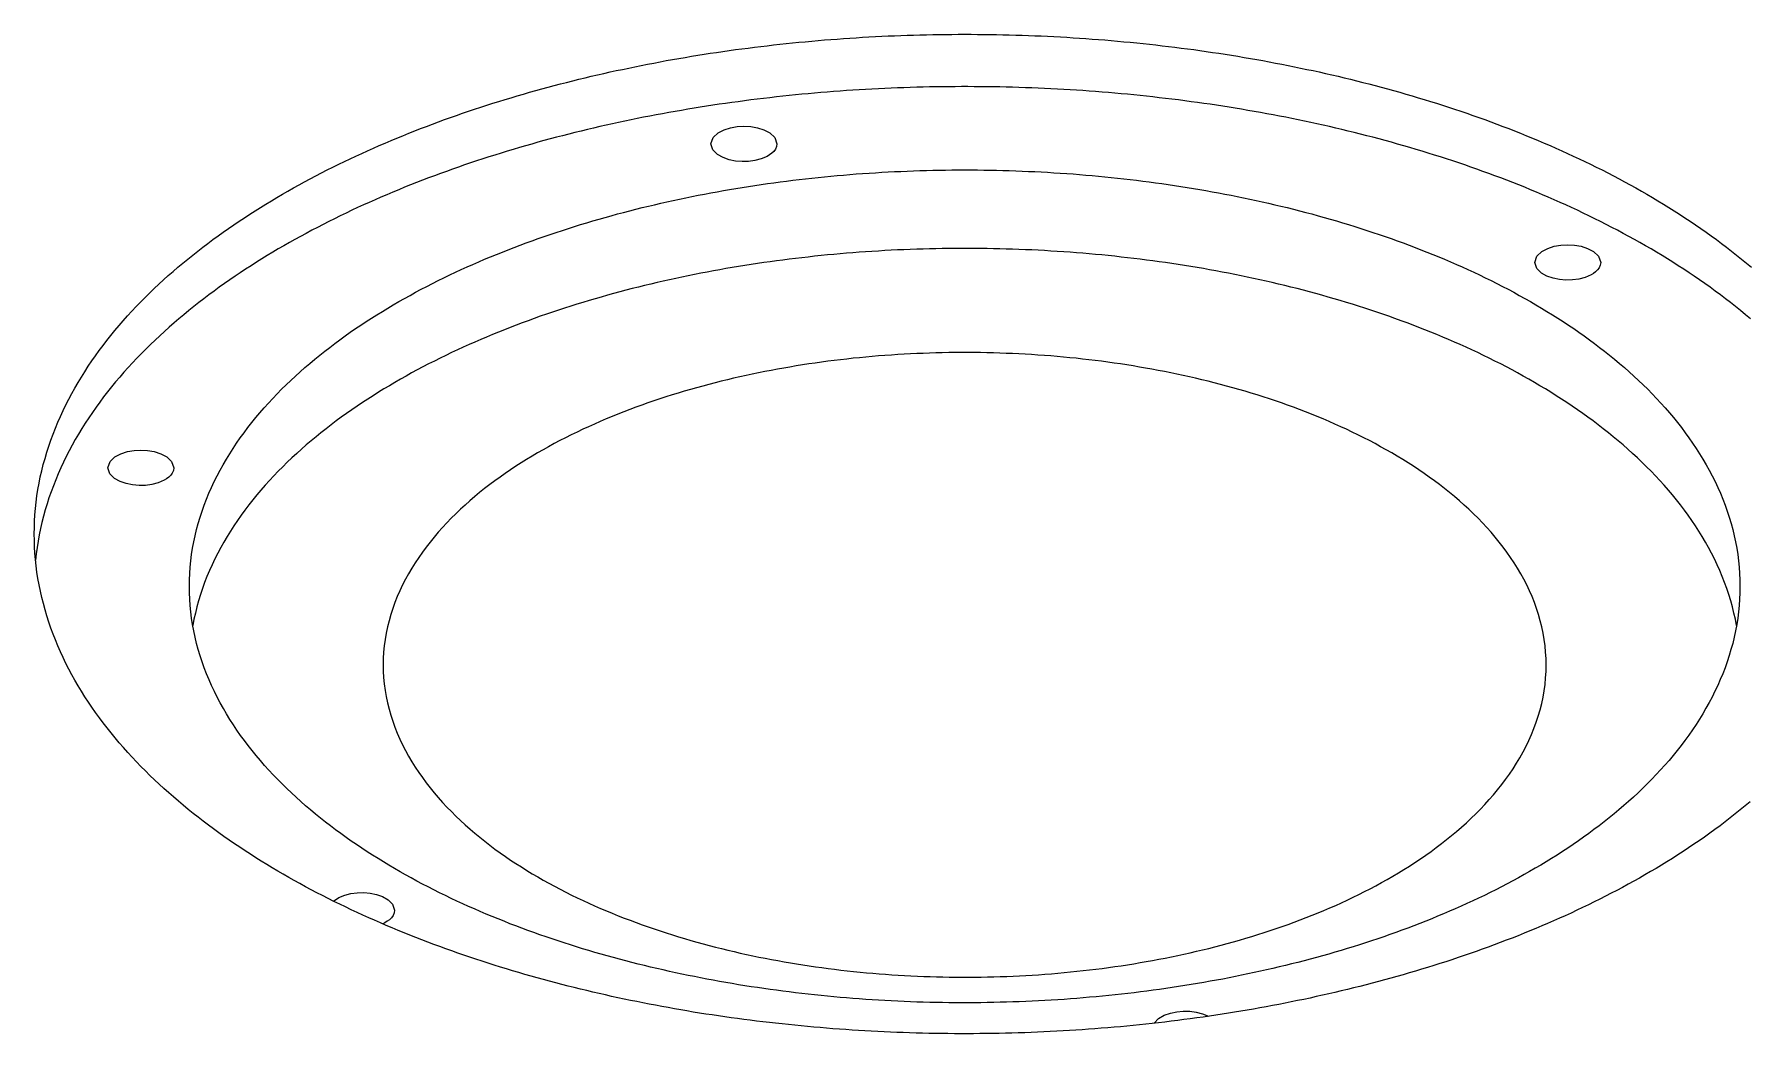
# Model space of a CAD drawing. Header units: millimetres. Extents: x 0 to 841, y 0 to 594.
# Drawn here: x 318 to 350.23, y 314.72 to 333.52 of the extents above; entities that cross this region are included whole.
import ezdxf

# ---------------------------------------------------------------- set-up
doc = ezdxf.new("R2010")
doc.units = ezdxf.units.MM
doc.layers.add('FINA', color=7, linetype='CONTINUOUS', lineweight=25)

msp = doc.modelspace()

# ---------------------------------------------------------------- linework, layer by layer
at = {"layer": 'FINA'}
for points in [[(317.999, 324.119), (318.001, 324.239), (318.005, 324.359), (318.012, 324.479), (318.022, 324.598), (318.035, 324.718), (318.05, 324.837), (318.069, 324.955), (318.09, 325.074), (318.113, 325.191), (318.14, 325.308), (318.169, 325.425), (318.201, 325.541), (318.235, 325.656), (318.271, 325.77), (318.31, 325.883), (318.352, 325.996), (318.396, 326.108), (318.442, 326.219), (318.49, 326.329), (318.54, 326.438), (318.593, 326.546), (318.647, 326.653), (318.704, 326.758), (318.762, 326.863), (318.822, 326.967), (318.885, 327.07), (318.948, 327.171), (319.014, 327.272), (319.081, 327.372), (319.15, 327.47), (319.22, 327.567), (319.292, 327.663), (319.365, 327.758), (319.44, 327.852), (319.516, 327.945), (319.593, 328.037), (319.672, 328.128), (319.752, 328.218), (319.833, 328.306), (319.915, 328.394), (319.998, 328.48), (320.083, 328.565), (320.168, 328.65), (320.255, 328.733), (320.342, 328.815), (320.43, 328.897), (320.52, 328.977), (320.61, 329.056), (320.701, 329.134), (320.793, 329.212), (320.885, 329.288), (320.979, 329.363), (321.073, 329.438), (321.168, 329.511), (321.263, 329.584), (321.36, 329.655), (321.457, 329.726), (321.554, 329.796), (321.653, 329.865), (321.752, 329.933), (321.851, 330), (321.951, 330.066), (322.052, 330.132), (322.153, 330.196), (322.255, 330.26), (322.357, 330.323), (322.459, 330.385), (322.563, 330.447), (322.666, 330.507), (322.77, 330.567), (322.875, 330.626), (322.98, 330.684), (323.085, 330.742), (323.191, 330.798), (323.297, 330.854), (323.404, 330.909), (323.511, 330.964), (323.618, 331.018), (323.726, 331.071), (323.834, 331.123), (323.942, 331.175), (324.051, 331.226), (324.16, 331.276), (324.269, 331.325), (324.379, 331.374), (324.489, 331.422), (324.599, 331.47), (324.71, 331.517), (324.821, 331.563), (324.932, 331.608), (325.043, 331.653), (325.155, 331.698), (325.266, 331.741), (325.378, 331.784), (325.491, 331.827), (325.603, 331.868), (325.716, 331.91), (325.829, 331.95), (325.942, 331.99), (326.056, 332.029), (326.169, 332.068), (326.283, 332.106), (326.397, 332.144), (326.511, 332.181), (326.626, 332.217), (326.74, 332.253), (326.855, 332.289), (326.97, 332.323), (327.085, 332.358), (327.2, 332.391), (327.316, 332.424), (327.431, 332.457), (327.547, 332.489), (327.663, 332.52), (327.779, 332.551), (327.895, 332.581), (328.011, 332.611), (328.127, 332.641), (328.244, 332.669), (328.361, 332.698), (328.477, 332.725), (328.594, 332.753), (328.711, 332.779), (328.829, 332.806), (328.946, 332.831), (329.063, 332.856), (329.181, 332.881), (329.298, 332.905), (329.416, 332.929), (329.534, 332.952), (329.652, 332.975), (329.77, 332.997), (329.888, 333.019), (330.006, 333.04), (330.124, 333.061), (330.242, 333.081), (330.361, 333.101), (330.479, 333.12), (330.598, 333.139), (330.716, 333.157), (330.835, 333.175), (330.954, 333.193), (331.073, 333.209), (331.192, 333.226), (331.311, 333.242), (331.43, 333.257), (331.549, 333.272), (331.668, 333.287), (331.787, 333.301), (331.906, 333.315), (332.026, 333.328), (332.145, 333.341), (332.264, 333.353), (332.384, 333.365), (332.503, 333.376), (332.623, 333.387), (332.742, 333.398), (332.862, 333.408), (332.982, 333.417), (333.101, 333.426), (333.221, 333.435), (333.341, 333.443), (333.461, 333.451), (333.58, 333.458), (333.7, 333.465), (333.82, 333.472), (333.94, 333.478), (334.06, 333.483), (334.18, 333.488), (334.3, 333.493), (334.42, 333.497), (334.54, 333.501), (334.66, 333.504), (334.78, 333.507), (334.9, 333.51), (335.02, 333.512), (335.14, 333.513), (335.26, 333.514), (335.38, 333.515), (335.5, 333.515), (335.62, 333.515), (335.74, 333.514), (335.86, 333.513), (335.98, 333.512), (336.1, 333.51), (336.22, 333.507), (336.34, 333.504), (336.46, 333.501), (336.58, 333.497), (336.7, 333.493), (336.82, 333.488), (336.94, 333.483), (337.06, 333.478), (337.18, 333.472), (337.3, 333.465), (337.42, 333.458), (337.539, 333.451), (337.659, 333.443), (337.779, 333.435), (337.899, 333.426), (338.018, 333.417), (338.138, 333.408), (338.258, 333.398), (338.377, 333.387), (338.497, 333.376), (338.616, 333.365), (338.736, 333.353), (338.855, 333.341), (338.974, 333.328), (339.094, 333.315), (339.213, 333.301), (339.332, 333.287), (339.451, 333.272), (339.57, 333.257), (339.689, 333.242), (339.808, 333.226), (339.927, 333.209), (340.046, 333.193), (340.165, 333.175), (340.284, 333.157), (340.402, 333.139), (340.521, 333.12), (340.639, 333.101), (340.758, 333.081), (340.876, 333.061), (340.994, 333.04), (341.112, 333.019), (341.231, 332.997), (341.348, 332.975), (341.466, 332.952), (341.584, 332.929), (341.702, 332.905), (341.819, 332.881), (341.937, 332.856), (342.054, 332.831), (342.171, 332.806), (342.289, 332.779), (342.406, 332.753), (342.523, 332.725), (342.639, 332.698), (342.756, 332.669), (342.873, 332.641), (342.989, 332.611), (343.105, 332.581), (343.221, 332.551), (343.337, 332.52), (343.453, 332.489), (343.569, 332.457), (343.684, 332.424), (343.8, 332.391), (343.915, 332.358), (344.03, 332.323), (344.145, 332.289), (344.26, 332.253), (344.374, 332.217), (344.489, 332.181), (344.603, 332.144), (344.717, 332.106), (344.831, 332.068), (344.944, 332.029), (345.058, 331.99), (345.171, 331.95), (345.284, 331.91), (345.397, 331.868), (345.509, 331.827), (345.622, 331.784), (345.734, 331.741), (345.845, 331.698), (345.957, 331.653), (346.068, 331.608), (346.179, 331.563), (346.29, 331.517), (346.401, 331.47), (346.511, 331.422), (346.621, 331.374), (346.731, 331.325), (346.84, 331.276), (346.949, 331.226), (347.058, 331.175), (347.166, 331.123), (347.274, 331.071), (347.382, 331.018), (347.489, 330.964), (347.596, 330.909), (347.703, 330.854), (347.809, 330.798), (347.915, 330.742), (348.02, 330.684), (348.125, 330.626), (348.23, 330.567), (348.334, 330.507), (348.437, 330.447), (348.541, 330.385), (348.643, 330.323), (348.745, 330.26), (348.847, 330.196), (348.948, 330.132), (349.049, 330.066), (349.149, 330), (349.248, 329.933), (349.347, 329.865), (349.446, 329.796), (349.543, 329.726), (349.64, 329.655), (349.737, 329.584), (349.832, 329.511), (349.927, 329.438), (350.021, 329.363), (350.115, 329.288), (350.207, 329.212), (350.299, 329.134)], [(350.28, 328.166), (350.188, 328.243), (350.095, 328.32), (350.001, 328.395), (349.907, 328.469), (349.811, 328.543), (349.715, 328.615), (349.619, 328.687), (349.521, 328.758), (349.423, 328.827), (349.325, 328.896), (349.225, 328.964), (349.126, 329.031), (349.025, 329.098), (348.924, 329.163), (348.823, 329.228), (348.721, 329.291), (348.618, 329.354), (348.515, 329.416), (348.411, 329.478), (348.307, 329.538), (348.203, 329.598), (348.098, 329.657), (347.993, 329.715), (347.887, 329.772), (347.781, 329.829), (347.674, 329.885), (347.567, 329.94), (347.46, 329.994), (347.352, 330.048), (347.244, 330.101), (347.136, 330.153), (347.027, 330.205), (346.918, 330.255), (346.809, 330.306), (346.699, 330.355), (346.589, 330.404), (346.479, 330.452), (346.368, 330.499), (346.258, 330.546), (346.146, 330.592), (346.035, 330.638), (345.923, 330.682), (345.811, 330.727), (345.699, 330.77), (345.587, 330.813), (345.474, 330.855), (345.361, 330.897), (345.248, 330.938), (345.135, 330.979), (345.022, 331.018), (344.908, 331.058), (344.794, 331.096), (344.68, 331.134), (344.565, 331.172), (344.451, 331.209), (344.336, 331.245), (344.221, 331.281), (344.106, 331.316), (343.991, 331.351), (343.876, 331.385), (343.76, 331.418), (343.644, 331.451), (343.529, 331.484), (343.413, 331.516), (343.296, 331.547), (343.18, 331.578), (343.064, 331.608), (342.947, 331.638), (342.83, 331.667), (342.714, 331.695), (342.597, 331.724), (342.479, 331.751), (342.362, 331.778), (342.245, 331.805), (342.127, 331.831), (342.01, 331.857), (341.892, 331.882), (341.774, 331.906), (341.657, 331.93), (341.539, 331.954), (341.421, 331.977), (341.302, 331.999), (341.184, 332.021), (341.066, 332.043), (340.947, 332.064), (340.829, 332.085), (340.71, 332.105), (340.591, 332.124), (340.473, 332.143), (340.354, 332.162), (340.235, 332.18), (340.116, 332.198), (339.997, 332.215), (339.878, 332.232), (339.758, 332.248), (339.639, 332.264), (339.52, 332.28), (339.4, 332.294), (339.281, 332.309), (339.162, 332.323), (339.042, 332.336), (338.922, 332.349), (338.803, 332.362), (338.683, 332.374), (338.563, 332.386), (338.444, 332.397), (338.324, 332.408), (338.204, 332.418), (338.084, 332.428), (337.964, 332.437), (337.844, 332.446), (337.724, 332.455), (337.604, 332.463), (337.484, 332.47), (337.364, 332.477), (337.244, 332.484), (337.123, 332.49), (337.003, 332.496), (336.883, 332.501), (336.763, 332.506), (336.643, 332.511), (336.522, 332.515), (336.402, 332.518), (336.282, 332.521), (336.162, 332.524), (336.041, 332.526), (335.921, 332.528), (335.801, 332.529), (335.68, 332.53), (335.56, 332.531), (335.44, 332.531), (335.32, 332.53), (335.199, 332.529), (335.079, 332.528), (334.959, 332.526), (334.838, 332.524), (334.718, 332.521), (334.598, 332.518), (334.478, 332.515), (334.357, 332.511), (334.237, 332.506), (334.117, 332.501), (333.997, 332.496), (333.877, 332.49), (333.756, 332.484), (333.636, 332.477), (333.516, 332.47), (333.396, 332.463), (333.276, 332.455), (333.156, 332.446), (333.036, 332.437), (332.916, 332.428), (332.796, 332.418), (332.676, 332.408), (332.556, 332.397), (332.437, 332.386), (332.317, 332.374), (332.197, 332.362), (332.078, 332.349), (331.958, 332.336), (331.838, 332.323), (331.719, 332.309), (331.6, 332.294), (331.48, 332.28), (331.361, 332.264), (331.242, 332.248), (331.122, 332.232), (331.003, 332.215), (330.884, 332.198), (330.765, 332.18), (330.646, 332.162), (330.527, 332.143), (330.409, 332.124), (330.29, 332.105), (330.171, 332.085), (330.053, 332.064), (329.934, 332.043), (329.816, 332.021), (329.698, 331.999), (329.579, 331.977), (329.461, 331.954), (329.343, 331.93), (329.226, 331.906), (329.108, 331.882), (328.99, 331.857), (328.873, 331.831), (328.755, 331.805), (328.638, 331.778), (328.521, 331.751), (328.403, 331.724), (328.286, 331.695), (328.17, 331.667), (328.053, 331.638), (327.936, 331.608), (327.82, 331.578), (327.704, 331.547), (327.587, 331.516), (327.471, 331.484), (327.356, 331.451), (327.24, 331.418), (327.124, 331.385), (327.009, 331.351), (326.894, 331.316), (326.779, 331.281), (326.664, 331.245), (326.549, 331.209), (326.435, 331.172), (326.32, 331.134), (326.206, 331.096), (326.092, 331.058), (325.978, 331.018), (325.865, 330.979), (325.752, 330.938), (325.639, 330.897), (325.526, 330.855), (325.413, 330.813), (325.301, 330.77), (325.189, 330.727), (325.077, 330.682), (324.965, 330.638), (324.854, 330.592), (324.742, 330.546), (324.632, 330.499), (324.521, 330.452), (324.411, 330.404), (324.301, 330.355), (324.191, 330.306), (324.082, 330.255), (323.973, 330.205), (323.864, 330.153), (323.756, 330.101), (323.648, 330.048), (323.54, 329.994), (323.433, 329.94), (323.326, 329.885), (323.219, 329.829), (323.113, 329.772), (323.007, 329.715), (322.902, 329.657), (322.797, 329.598), (322.693, 329.538), (322.589, 329.478), (322.485, 329.416), (322.382, 329.354), (322.279, 329.291), (322.177, 329.228), (322.076, 329.163), (321.975, 329.098), (321.874, 329.031), (321.775, 328.964), (321.675, 328.896), (321.577, 328.827), (321.479, 328.758), (321.381, 328.687), (321.285, 328.615), (321.189, 328.543), (321.093, 328.469), (320.999, 328.395), (320.905, 328.32), (320.812, 328.243), (320.72, 328.166), (320.628, 328.088), (320.538, 328.009), (320.448, 327.928), (320.359, 327.847), (320.272, 327.765), (320.185, 327.682), (320.099, 327.597), (320.014, 327.512), (319.931, 327.426), (319.848, 327.338), (319.767, 327.249), (319.686, 327.16), (319.607, 327.069), (319.53, 326.977), (319.453, 326.884), (319.378, 326.79), (319.304, 326.695), (319.232, 326.599), (319.161, 326.502), (319.092, 326.403), (319.025, 326.304), (318.959, 326.203), (318.894, 326.101), (318.832, 325.999), (318.771, 325.895), (318.712, 325.79), (318.655, 325.684), (318.601, 325.577), (318.548, 325.469), (318.497, 325.36), (318.448, 325.25), (318.402, 325.139), (318.358, 325.027), (318.316, 324.914), (318.276, 324.8), (318.239, 324.686), (318.205, 324.571), (318.173, 324.455), (318.143, 324.338), (318.116, 324.221), (318.092, 324.103), (318.071, 323.984), (318.052, 323.866), (318.036, 323.746), (318.023, 323.627)], [(330.728, 331.454), (330.769, 331.573), (330.861, 331.66), (330.974, 331.72), (331.095, 331.758), (331.221, 331.78), (331.348, 331.787), (331.475, 331.78), (331.601, 331.758), (331.722, 331.72), (331.835, 331.66), (331.927, 331.573), (331.968, 331.454)], [(331.786, 331.219), (331.674, 331.171), (331.556, 331.141), (331.436, 331.125), (331.314, 331.122), (331.192, 331.132), (331.073, 331.156), (330.958, 331.196), (330.852, 331.255), (330.766, 331.34), (330.728, 331.454)], [(331.968, 331.454), (331.96, 331.403), (331.94, 331.355), (331.909, 331.313), (331.872, 331.277), (331.831, 331.246), (331.786, 331.219)], [(320.916, 323.135), (320.918, 323.255), (320.923, 323.375), (320.931, 323.494), (320.943, 323.614), (320.959, 323.733), (320.977, 323.851), (320.999, 323.969), (321.024, 324.087), (321.052, 324.203), (321.084, 324.319), (321.118, 324.434), (321.156, 324.548), (321.196, 324.661), (321.239, 324.773), (321.285, 324.884), (321.333, 324.994), (321.384, 325.103), (321.438, 325.21), (321.494, 325.317), (321.552, 325.422), (321.612, 325.525), (321.675, 325.628), (321.74, 325.729), (321.806, 325.829), (321.875, 325.927), (321.945, 326.024), (322.018, 326.12), (322.092, 326.215), (322.167, 326.308), (322.244, 326.4), (322.323, 326.49), (322.403, 326.58), (322.485, 326.668), (322.568, 326.755), (322.652, 326.84), (322.738, 326.924), (322.824, 327.007), (322.912, 327.089), (323.001, 327.17), (323.091, 327.249), (323.183, 327.327), (323.275, 327.404), (323.368, 327.48), (323.462, 327.555), (323.557, 327.628), (323.652, 327.701), (323.749, 327.772), (323.846, 327.842), (323.944, 327.911), (324.043, 327.98), (324.143, 328.047), (324.243, 328.113), (324.344, 328.178), (324.445, 328.242), (324.547, 328.305), (324.65, 328.367), (324.753, 328.428), (324.857, 328.488), (324.962, 328.547), (325.067, 328.606), (325.172, 328.663), (325.278, 328.72), (325.384, 328.775), (325.491, 328.83), (325.599, 328.884), (325.706, 328.937), (325.814, 328.989), (325.923, 329.04), (326.032, 329.09), (326.141, 329.14), (326.251, 329.189), (326.361, 329.237), (326.471, 329.284), (326.582, 329.33), (326.693, 329.376), (326.804, 329.421), (326.916, 329.465), (327.028, 329.508), (327.14, 329.551), (327.253, 329.593), (327.366, 329.634), (327.479, 329.674), (327.592, 329.714), (327.705, 329.753), (327.819, 329.791), (327.933, 329.828), (328.048, 329.865), (328.162, 329.901), (328.277, 329.937), (328.392, 329.972), (328.507, 330.006), (328.622, 330.039), (328.737, 330.072), (328.853, 330.104), (328.969, 330.136), (329.085, 330.167), (329.201, 330.197), (329.317, 330.226), (329.434, 330.255), (329.551, 330.284), (329.667, 330.311), (329.784, 330.338), (329.901, 330.365), (330.019, 330.391), (330.136, 330.416), (330.253, 330.441), (330.371, 330.465), (330.489, 330.488), (330.607, 330.511), (330.725, 330.533), (330.843, 330.555), (330.961, 330.576), (331.079, 330.596), (331.197, 330.616), (331.316, 330.636), (331.435, 330.654), (331.553, 330.673), (331.672, 330.69), (331.791, 330.707), (331.91, 330.724), (332.029, 330.74), (332.148, 330.755), (332.267, 330.77), (332.386, 330.784), (332.505, 330.798), (332.625, 330.811), (332.744, 330.824), (332.863, 330.836), (332.983, 330.847), (333.102, 330.858), (333.222, 330.869), (333.342, 330.879), (333.461, 330.888), (333.581, 330.897), (333.701, 330.905), (333.821, 330.913), (333.94, 330.92), (334.06, 330.926), (334.18, 330.933), (334.3, 330.938), (334.42, 330.943), (334.54, 330.948), (334.66, 330.952), (334.78, 330.955), (334.9, 330.958), (335.02, 330.96), (335.14, 330.962), (335.26, 330.964), (335.38, 330.964), (335.5, 330.965), (335.62, 330.964), (335.74, 330.964), (335.86, 330.962), (335.98, 330.96), (336.1, 330.958), (336.22, 330.955), (336.34, 330.952), (336.46, 330.948), (336.58, 330.943), (336.7, 330.938), (336.82, 330.933), (336.94, 330.926), (337.06, 330.92), (337.179, 330.913), (337.299, 330.905), (337.419, 330.897), (337.539, 330.888), (337.658, 330.879), (337.778, 330.869), (337.898, 330.858), (338.017, 330.847), (338.137, 330.836), (338.256, 330.824), (338.375, 330.811), (338.495, 330.798), (338.614, 330.784), (338.733, 330.77), (338.852, 330.755), (338.971, 330.74), (339.09, 330.724), (339.209, 330.707), (339.328, 330.69), (339.447, 330.673), (339.565, 330.654), (339.684, 330.636), (339.803, 330.616), (339.921, 330.596), (340.039, 330.576), (340.157, 330.555), (340.275, 330.533), (340.393, 330.511), (340.511, 330.488), (340.629, 330.465), (340.747, 330.441), (340.864, 330.416), (340.981, 330.391), (341.099, 330.365), (341.216, 330.338), (341.333, 330.311), (341.449, 330.284), (341.566, 330.255), (341.683, 330.226), (341.799, 330.197), (341.915, 330.167), (342.031, 330.136), (342.147, 330.104), (342.263, 330.072), (342.378, 330.039), (342.493, 330.006), (342.608, 329.972), (342.723, 329.937), (342.838, 329.901), (342.952, 329.865), (343.067, 329.828), (343.181, 329.791), (343.295, 329.753), (343.408, 329.714), (343.521, 329.674), (343.634, 329.634), (343.747, 329.593), (343.86, 329.551), (343.972, 329.508), (344.084, 329.465), (344.196, 329.421), (344.307, 329.376), (344.418, 329.33), (344.529, 329.284), (344.639, 329.237), (344.749, 329.189), (344.859, 329.14), (344.968, 329.09), (345.077, 329.04), (345.186, 328.989), (345.294, 328.937), (345.401, 328.884), (345.509, 328.83), (345.616, 328.775), (345.722, 328.72), (345.828, 328.663), (345.933, 328.606), (346.038, 328.547), (346.143, 328.488), (346.247, 328.428), (346.35, 328.367), (346.453, 328.305), (346.555, 328.242), (346.656, 328.178), (346.757, 328.113), (346.857, 328.047), (346.957, 327.98), (347.056, 327.911), (347.154, 327.842), (347.251, 327.772), (347.348, 327.701), (347.443, 327.628), (347.538, 327.555), (347.632, 327.48), (347.725, 327.404), (347.817, 327.327), (347.909, 327.249), (347.999, 327.17), (348.088, 327.089), (348.176, 327.007), (348.262, 326.924), (348.348, 326.84), (348.432, 326.755), (348.515, 326.668), (348.597, 326.58), (348.677, 326.49), (348.756, 326.4), (348.833, 326.308), (348.908, 326.215), (348.982, 326.12), (349.055, 326.024), (349.125, 325.927), (349.194, 325.829), (349.26, 325.729), (349.325, 325.628), (349.388, 325.525), (349.448, 325.422), (349.506, 325.317), (349.562, 325.21), (349.616, 325.103), (349.667, 324.994), (349.715, 324.884), (349.761, 324.773), (349.804, 324.661), (349.844, 324.548), (349.882, 324.434), (349.916, 324.319), (349.948, 324.203), (349.976, 324.087), (350.001, 323.969), (350.023, 323.851), (350.041, 323.733), (350.057, 323.614), (350.069, 323.494), (350.077, 323.375), (350.082, 323.255), (350.084, 323.135)], [(350.019, 322.396), (349.997, 322.515), (349.971, 322.632), (349.942, 322.749), (349.91, 322.865), (349.875, 322.98), (349.837, 323.094), (349.796, 323.207), (349.752, 323.319), (349.706, 323.43), (349.657, 323.54), (349.605, 323.649), (349.551, 323.756), (349.494, 323.862), (349.435, 323.967), (349.374, 324.071), (349.311, 324.173), (349.246, 324.274), (349.179, 324.374), (349.109, 324.473), (349.038, 324.57), (348.966, 324.665), (348.891, 324.76), (348.815, 324.853), (348.737, 324.945), (348.658, 325.035), (348.577, 325.124), (348.495, 325.212), (348.412, 325.299), (348.327, 325.384), (348.241, 325.468), (348.154, 325.551), (348.065, 325.633), (347.976, 325.713), (347.885, 325.793), (347.794, 325.871), (347.701, 325.948), (347.608, 326.023), (347.513, 326.098), (347.418, 326.171), (347.322, 326.244), (347.225, 326.315), (347.127, 326.385), (347.029, 326.454), (346.929, 326.522), (346.829, 326.589), (346.729, 326.655), (346.627, 326.72), (346.525, 326.784), (346.423, 326.847), (346.32, 326.908), (346.216, 326.969), (346.112, 327.029), (346.007, 327.088), (345.902, 327.147), (345.796, 327.204), (345.69, 327.26), (345.583, 327.316), (345.475, 327.37), (345.368, 327.424), (345.26, 327.477), (345.151, 327.529), (345.042, 327.58), (344.933, 327.63), (344.823, 327.679), (344.713, 327.728), (344.603, 327.776), (344.492, 327.823), (344.381, 327.869), (344.27, 327.914), (344.158, 327.959), (344.046, 328.003), (343.934, 328.046), (343.821, 328.089), (343.708, 328.13), (343.595, 328.171), (343.482, 328.212), (343.368, 328.251), (343.254, 328.29), (343.14, 328.328), (343.026, 328.365), (342.911, 328.402), (342.796, 328.438), (342.681, 328.473), (342.566, 328.508), (342.451, 328.542), (342.335, 328.575), (342.219, 328.608), (342.103, 328.64), (341.987, 328.671), (341.871, 328.702), (341.754, 328.732), (341.638, 328.761), (341.521, 328.79), (341.404, 328.818), (341.287, 328.846), (341.17, 328.872), (341.052, 328.899), (340.935, 328.924), (340.817, 328.949), (340.699, 328.974), (340.581, 328.998), (340.463, 329.021), (340.345, 329.044), (340.227, 329.066), (340.108, 329.087), (339.99, 329.108), (339.871, 329.128), (339.753, 329.148), (339.634, 329.167), (339.515, 329.186), (339.396, 329.204), (339.277, 329.221), (339.158, 329.238), (339.039, 329.254), (338.919, 329.27), (338.8, 329.285), (338.681, 329.3), (338.561, 329.314), (338.442, 329.327), (338.322, 329.34), (338.202, 329.353), (338.083, 329.365), (337.963, 329.376), (337.843, 329.387), (337.723, 329.397), (337.603, 329.406), (337.483, 329.416), (337.363, 329.424), (337.243, 329.432), (337.123, 329.44), (337.003, 329.447), (336.883, 329.453), (336.763, 329.459), (336.643, 329.464), (336.522, 329.469), (336.402, 329.473), (336.282, 329.477), (336.162, 329.48), (336.041, 329.483), (335.921, 329.485), (335.801, 329.487), (335.68, 329.488), (335.56, 329.488), (335.44, 329.488), (335.32, 329.488), (335.199, 329.487), (335.079, 329.485), (334.959, 329.483), (334.838, 329.48), (334.718, 329.477), (334.598, 329.473), (334.478, 329.469), (334.357, 329.464), (334.237, 329.459), (334.117, 329.453), (333.997, 329.447), (333.877, 329.44), (333.757, 329.432), (333.637, 329.424), (333.517, 329.416), (333.397, 329.406), (333.277, 329.397), (333.157, 329.387), (333.037, 329.376), (332.917, 329.365), (332.798, 329.353), (332.678, 329.34), (332.558, 329.327), (332.439, 329.314), (332.319, 329.3), (332.2, 329.285), (332.081, 329.27), (331.961, 329.254), (331.842, 329.238), (331.723, 329.221), (331.604, 329.204), (331.485, 329.186), (331.366, 329.167), (331.247, 329.148), (331.129, 329.128), (331.01, 329.108), (330.892, 329.087), (330.773, 329.066), (330.655, 329.044), (330.537, 329.021), (330.419, 328.998), (330.301, 328.974), (330.183, 328.949), (330.065, 328.924), (329.948, 328.899), (329.83, 328.872), (329.713, 328.846), (329.596, 328.818), (329.479, 328.79), (329.362, 328.761), (329.246, 328.732), (329.129, 328.702), (329.013, 328.671), (328.897, 328.64), (328.781, 328.608), (328.665, 328.575), (328.549, 328.542), (328.434, 328.508), (328.319, 328.473), (328.204, 328.438), (328.089, 328.402), (327.974, 328.365), (327.86, 328.328), (327.746, 328.29), (327.632, 328.251), (327.518, 328.212), (327.405, 328.171), (327.292, 328.13), (327.179, 328.089), (327.066, 328.046), (326.954, 328.003), (326.842, 327.959), (326.73, 327.914), (326.619, 327.869), (326.508, 327.823), (326.397, 327.776), (326.287, 327.728), (326.177, 327.679), (326.067, 327.63), (325.958, 327.58), (325.849, 327.529), (325.74, 327.477), (325.632, 327.424), (325.525, 327.37), (325.417, 327.316), (325.31, 327.26), (325.204, 327.204), (325.098, 327.147), (324.993, 327.088), (324.888, 327.029), (324.784, 326.969), (324.68, 326.908), (324.577, 326.847), (324.475, 326.784), (324.373, 326.72), (324.271, 326.655), (324.171, 326.589), (324.071, 326.522), (323.971, 326.454), (323.873, 326.385), (323.775, 326.315), (323.678, 326.244), (323.582, 326.171), (323.487, 326.098), (323.392, 326.023), (323.299, 325.948), (323.206, 325.871), (323.115, 325.793), (323.024, 325.713), (322.935, 325.633), (322.846, 325.551), (322.759, 325.468), (322.673, 325.384), (322.588, 325.299), (322.505, 325.212), (322.423, 325.124), (322.342, 325.035), (322.263, 324.945), (322.185, 324.853), (322.109, 324.76), (322.034, 324.665), (321.962, 324.57), (321.891, 324.473), (321.821, 324.374), (321.754, 324.274), (321.689, 324.173), (321.626, 324.071), (321.565, 323.967), (321.506, 323.862), (321.449, 323.756), (321.395, 323.649), (321.343, 323.54), (321.294, 323.43), (321.248, 323.319), (321.204, 323.207), (321.163, 323.094), (321.125, 322.98), (321.09, 322.865), (321.058, 322.749), (321.029, 322.632), (321.003, 322.515), (320.981, 322.396)], [(346.224, 329.225), (346.265, 329.344), (346.357, 329.431), (346.469, 329.49), (346.591, 329.529), (346.716, 329.551), (346.844, 329.558), (346.971, 329.551), (347.097, 329.529), (347.218, 329.49), (347.331, 329.431), (347.423, 329.344), (347.464, 329.225)], [(347.282, 328.99), (347.17, 328.942), (347.052, 328.912), (346.931, 328.896), (346.81, 328.893), (346.688, 328.903), (346.569, 328.927), (346.454, 328.966), (346.348, 329.026), (346.261, 329.111), (346.224, 329.225)], [(347.464, 329.225), (347.456, 329.174), (347.436, 329.126), (347.405, 329.084), (347.368, 329.048), (347.327, 329.016), (347.282, 328.99)], [(346.438, 321.658), (346.436, 321.778), (346.429, 321.898), (346.418, 322.018), (346.402, 322.136), (346.381, 322.255), (346.357, 322.372), (346.328, 322.489), (346.295, 322.604), (346.258, 322.718), (346.218, 322.831), (346.173, 322.943), (346.125, 323.053), (346.074, 323.161), (346.019, 323.268), (345.961, 323.373), (345.9, 323.477), (345.837, 323.579), (345.77, 323.679), (345.701, 323.777), (345.63, 323.873), (345.556, 323.968), (345.48, 324.061), (345.402, 324.152), (345.322, 324.242), (345.241, 324.33), (345.157, 324.416), (345.072, 324.5), (344.985, 324.583), (344.896, 324.664), (344.806, 324.744), (344.715, 324.822), (344.623, 324.898), (344.529, 324.973), (344.434, 325.047), (344.338, 325.118), (344.24, 325.189), (344.142, 325.258), (344.043, 325.325), (343.943, 325.392), (343.842, 325.457), (343.74, 325.52), (343.637, 325.582), (343.534, 325.643), (343.43, 325.703), (343.325, 325.761), (343.22, 325.819), (343.113, 325.875), (343.007, 325.93), (342.899, 325.983), (342.791, 326.036), (342.683, 326.087), (342.574, 326.137), (342.464, 326.187), (342.354, 326.235), (342.244, 326.282), (342.133, 326.328), (342.022, 326.373), (341.91, 326.417), (341.798, 326.46), (341.685, 326.502), (341.573, 326.543), (341.459, 326.583), (341.346, 326.622), (341.232, 326.66), (341.118, 326.697), (341.004, 326.733), (340.889, 326.769), (340.774, 326.803), (340.659, 326.837), (340.543, 326.869), (340.427, 326.901), (340.311, 326.932), (340.195, 326.962), (340.079, 326.991), (339.962, 327.02), (339.845, 327.047), (339.728, 327.074), (339.611, 327.1), (339.494, 327.125), (339.376, 327.15), (339.258, 327.173), (339.141, 327.196), (339.023, 327.218), (338.904, 327.239), (338.786, 327.259), (338.668, 327.279), (338.549, 327.298), (338.43, 327.316), (338.312, 327.333), (338.193, 327.35), (338.074, 327.366), (337.955, 327.381), (337.836, 327.395), (337.716, 327.409), (337.597, 327.422), (337.477, 327.434), (337.358, 327.445), (337.238, 327.456), (337.119, 327.466), (336.999, 327.475), (336.879, 327.484), (336.76, 327.492), (336.64, 327.499), (336.52, 327.505), (336.4, 327.511), (336.28, 327.516), (336.16, 327.52), (336.04, 327.524), (335.92, 327.526), (335.8, 327.529), (335.68, 327.53), (335.56, 327.531), (335.44, 327.531), (335.32, 327.53), (335.2, 327.529), (335.08, 327.526), (334.96, 327.524), (334.84, 327.52), (334.72, 327.516), (334.6, 327.511), (334.48, 327.505), (334.36, 327.499), (334.24, 327.492), (334.121, 327.484), (334.001, 327.475), (333.881, 327.466), (333.762, 327.456), (333.642, 327.445), (333.523, 327.434), (333.403, 327.422), (333.284, 327.409), (333.164, 327.395), (333.045, 327.381), (332.926, 327.366), (332.807, 327.35), (332.688, 327.333), (332.57, 327.316), (332.451, 327.298), (332.332, 327.279), (332.214, 327.259), (332.096, 327.239), (331.977, 327.218), (331.859, 327.196), (331.742, 327.173), (331.624, 327.15), (331.506, 327.125), (331.389, 327.1), (331.272, 327.074), (331.155, 327.047), (331.038, 327.02), (330.921, 326.991), (330.805, 326.962), (330.689, 326.932), (330.573, 326.901), (330.457, 326.869), (330.341, 326.837), (330.226, 326.803), (330.111, 326.769), (329.996, 326.733), (329.882, 326.697), (329.768, 326.66), (329.654, 326.622), (329.541, 326.583), (329.427, 326.543), (329.315, 326.502), (329.202, 326.46), (329.09, 326.417), (328.978, 326.373), (328.867, 326.328), (328.756, 326.282), (328.646, 326.235), (328.536, 326.187), (328.426, 326.137), (328.317, 326.087), (328.209, 326.036), (328.101, 325.983), (327.993, 325.93), (327.887, 325.875), (327.78, 325.819), (327.675, 325.761), (327.57, 325.703), (327.466, 325.643), (327.363, 325.582), (327.26, 325.52), (327.158, 325.457), (327.057, 325.392), (326.957, 325.325), (326.858, 325.258), (326.76, 325.189), (326.662, 325.118), (326.566, 325.047), (326.471, 324.973), (326.377, 324.898), (326.285, 324.822), (326.194, 324.744), (326.104, 324.664), (326.015, 324.583), (325.928, 324.5), (325.843, 324.416), (325.759, 324.33), (325.678, 324.242), (325.598, 324.152), (325.52, 324.061), (325.444, 323.968), (325.37, 323.873), (325.299, 323.777), (325.23, 323.679), (325.163, 323.579), (325.1, 323.477), (325.039, 323.373), (324.981, 323.268), (324.926, 323.161), (324.875, 323.053), (324.827, 322.943), (324.782, 322.831), (324.742, 322.718), (324.705, 322.604), (324.672, 322.489), (324.643, 322.372), (324.619, 322.255), (324.598, 322.136), (324.582, 322.018), (324.571, 321.898), (324.564, 321.778), (324.562, 321.658)], [(319.384, 325.364), (319.425, 325.483), (319.517, 325.57), (319.63, 325.629), (319.751, 325.668), (319.877, 325.69), (320.004, 325.697), (320.131, 325.69), (320.257, 325.668), (320.378, 325.629), (320.491, 325.57), (320.583, 325.483), (320.624, 325.364)], [(320.442, 325.129), (320.33, 325.081), (320.213, 325.05), (320.092, 325.034), (319.97, 325.032), (319.849, 325.042), (319.729, 325.066), (319.614, 325.105), (319.508, 325.164), (319.422, 325.25), (319.384, 325.364)], [(320.624, 325.364), (320.617, 325.313), (320.596, 325.265), (320.566, 325.223), (320.529, 325.186), (320.487, 325.155), (320.442, 325.129)], [(347.875, 317.475), (347.769, 317.418), (347.662, 317.363), (347.555, 317.308), (347.448, 317.253), (347.34, 317.2), (347.232, 317.147), (347.124, 317.095), (347.015, 317.043), (346.906, 316.992), (346.796, 316.942), (346.687, 316.893), (346.577, 316.844), (346.466, 316.796), (346.356, 316.749), (346.245, 316.702), (346.134, 316.656), (346.022, 316.611), (345.911, 316.566), (345.799, 316.522), (345.687, 316.479), (345.574, 316.436), (345.462, 316.393), (345.349, 316.352), (345.236, 316.311), (345.122, 316.27), (345.009, 316.231), (344.895, 316.192), (344.781, 316.153), (344.667, 316.115), (344.553, 316.077), (344.438, 316.041), (344.323, 316.004), (344.209, 315.969), (344.093, 315.934), (343.978, 315.899), (343.863, 315.865), (343.747, 315.832), (343.632, 315.799), (343.516, 315.766), (343.4, 315.734), (343.283, 315.703), (343.167, 315.672), (343.051, 315.642), (342.934, 315.613), (342.817, 315.584), (342.701, 315.555), (342.584, 315.527), (342.466, 315.499), (342.349, 315.472), (342.232, 315.446), (342.114, 315.42), (341.997, 315.394), (341.879, 315.369), (341.761, 315.345), (341.644, 315.321), (341.526, 315.297), (341.407, 315.274), (341.289, 315.252), (341.171, 315.23), (341.053, 315.208), (340.934, 315.187), (340.816, 315.167), (340.697, 315.147), (340.578, 315.127), (340.46, 315.108), (340.341, 315.089), (340.222, 315.071), (340.103, 315.054), (339.984, 315.036), (339.865, 315.02), (339.745, 315.003), (339.626, 314.988), (339.507, 314.972), (339.387, 314.958), (339.268, 314.943), (339.148, 314.929), (339.029, 314.916), (338.909, 314.903), (338.79, 314.89), (338.67, 314.878), (338.55, 314.867), (338.43, 314.855), (338.311, 314.845), (338.191, 314.835), (338.071, 314.825), (337.951, 314.815), (337.831, 314.807), (337.711, 314.798), (337.591, 314.79), (337.471, 314.783), (337.351, 314.775), (337.231, 314.769), (337.11, 314.763), (336.99, 314.757), (336.87, 314.752), (336.75, 314.747), (336.63, 314.742), (336.509, 314.738), (336.389, 314.735), (336.269, 314.732), (336.149, 314.729), (336.028, 314.727), (335.908, 314.725), (335.788, 314.724), (335.668, 314.723), (335.547, 314.723), (335.427, 314.723), (335.307, 314.723), (335.186, 314.724), (335.066, 314.726), (334.946, 314.728), (334.825, 314.73), (334.705, 314.732), (334.585, 314.736), (334.465, 314.739), (334.344, 314.743), (334.224, 314.748), (334.104, 314.753), (333.984, 314.758), (333.864, 314.764), (333.744, 314.77), (333.623, 314.777), (333.503, 314.784), (333.383, 314.792), (333.263, 314.8), (333.143, 314.808), (333.023, 314.817), (332.903, 314.827), (332.783, 314.837), (332.664, 314.847), (332.544, 314.858), (332.424, 314.869), (332.304, 314.881), (332.185, 314.893), (332.065, 314.906), (331.945, 314.919), (331.826, 314.932), (331.706, 314.946), (331.587, 314.961), (331.468, 314.976), (331.348, 314.991), (331.229, 315.007), (331.11, 315.023), (330.991, 315.04), (330.872, 315.057), (330.753, 315.075), (330.634, 315.093), (330.515, 315.112), (330.396, 315.131), (330.277, 315.151), (330.159, 315.171), (330.04, 315.192), (329.922, 315.213), (329.804, 315.234), (329.685, 315.257), (329.567, 315.279), (329.449, 315.302), (329.331, 315.326), (329.213, 315.35), (329.095, 315.375), (328.978, 315.4), (328.86, 315.425), (328.743, 315.451), (328.626, 315.478), (328.508, 315.505), (328.391, 315.533), (328.274, 315.561), (328.157, 315.59), (328.041, 315.619), (327.924, 315.649), (327.808, 315.679), (327.692, 315.71), (327.575, 315.741), (327.459, 315.773), (327.344, 315.806), (327.228, 315.839), (327.112, 315.872), (326.997, 315.906), (326.882, 315.941), (326.767, 315.976), (326.652, 316.012), (326.537, 316.049), (326.423, 316.085), (326.308, 316.123), (326.194, 316.161), (326.08, 316.2), (325.967, 316.239), (325.853, 316.279), (325.74, 316.32), (325.627, 316.361), (325.514, 316.402), (325.402, 316.445), (325.289, 316.488), (325.177, 316.531), (325.065, 316.576), (324.954, 316.621), (324.842, 316.666), (324.731, 316.712), (324.62, 316.759), (324.51, 316.807), (324.4, 316.855), (324.29, 316.904), (324.18, 316.953), (324.071, 317.003), (323.962, 317.054), (323.853, 317.106), (323.745, 317.158), (323.637, 317.211), (323.529, 317.265), (323.422, 317.319), (323.315, 317.374), (323.208, 317.43), (323.102, 317.487), (322.997, 317.545), (322.891, 317.603), (322.786, 317.662), (322.682, 317.722), (322.578, 317.782), (322.475, 317.843), (322.372, 317.906), (322.269, 317.969), (322.167, 318.032), (322.066, 318.097), (321.965, 318.163), (321.864, 318.229), (321.765, 318.296), (321.665, 318.364), (321.567, 318.433), (321.469, 318.503), (321.372, 318.574), (321.275, 318.645), (321.179, 318.718), (321.084, 318.792), (320.989, 318.866), (320.896, 318.941), (320.803, 319.018), (320.711, 319.095), (320.619, 319.174), (320.529, 319.253), (320.439, 319.333), (320.351, 319.415), (320.263, 319.497), (320.176, 319.58), (320.09, 319.665), (320.006, 319.75), (319.922, 319.837), (319.84, 319.924), (319.758, 320.013), (319.678, 320.103), (319.599, 320.194), (319.522, 320.285), (319.446, 320.378), (319.371, 320.473), (319.297, 320.568), (319.225, 320.664), (319.154, 320.762), (319.085, 320.86), (319.018, 320.96), (318.952, 321.06), (318.888, 321.162), (318.826, 321.265), (318.765, 321.369), (318.707, 321.474), (318.65, 321.58), (318.595, 321.687), (318.543, 321.796), (318.492, 321.905), (318.444, 322.015), (318.397, 322.126), (318.353, 322.238), (318.312, 322.351), (318.273, 322.464), (318.236, 322.579), (318.201, 322.694), (318.17, 322.81), (318.14, 322.927), (318.114, 323.044), (318.09, 323.162), (318.069, 323.281), (318.05, 323.4), (318.035, 323.519), (318.022, 323.638), (318.012, 323.758), (318.005, 323.878), (318.001, 323.999), (317.999, 324.119)], [(345.812, 317.598), (345.706, 317.541), (345.599, 317.486), (345.492, 317.431), (345.384, 317.377), (345.276, 317.324), (345.167, 317.272), (345.058, 317.221), (344.949, 317.17), (344.839, 317.121), (344.729, 317.072), (344.619, 317.024), (344.508, 316.977), (344.397, 316.93), (344.285, 316.885), (344.173, 316.84), (344.061, 316.796), (343.949, 316.752), (343.836, 316.71), (343.723, 316.668), (343.61, 316.627), (343.496, 316.586), (343.383, 316.547), (343.269, 316.508), (343.154, 316.47), (343.04, 316.432), (342.925, 316.395), (342.81, 316.359), (342.695, 316.324), (342.58, 316.289), (342.464, 316.255), (342.348, 316.221), (342.232, 316.189), (342.116, 316.157), (342, 316.125), (341.884, 316.094), (341.767, 316.064), (341.65, 316.035), (341.533, 316.006), (341.416, 315.978), (341.299, 315.95), (341.181, 315.923), (341.064, 315.897), (340.946, 315.871), (340.828, 315.846), (340.71, 315.821), (340.592, 315.797), (340.474, 315.774), (340.356, 315.751), (340.237, 315.729), (340.119, 315.708), (340, 315.687), (339.882, 315.666), (339.763, 315.646), (339.644, 315.627), (339.525, 315.609), (339.406, 315.591), (339.286, 315.573), (339.167, 315.556), (339.048, 315.54), (338.928, 315.524), (338.809, 315.509), (338.689, 315.494), (338.57, 315.48), (338.45, 315.466), (338.33, 315.453), (338.21, 315.441), (338.091, 315.429), (337.971, 315.418), (337.851, 315.407), (337.731, 315.397), (337.61, 315.387), (337.49, 315.378), (337.37, 315.369), (337.25, 315.361), (337.13, 315.354), (337.009, 315.347), (336.889, 315.34), (336.769, 315.334), (336.649, 315.329), (336.528, 315.324), (336.408, 315.32), (336.287, 315.316), (336.167, 315.313), (336.046, 315.31), (335.926, 315.308), (335.806, 315.306), (335.685, 315.305), (335.565, 315.305), (335.444, 315.305), (335.324, 315.305), (335.203, 315.306), (335.083, 315.308), (334.962, 315.31), (334.842, 315.312), (334.721, 315.316), (334.601, 315.319), (334.481, 315.324), (334.36, 315.328), (334.24, 315.334), (334.12, 315.34), (333.999, 315.346), (333.879, 315.353), (333.759, 315.361), (333.639, 315.369), (333.518, 315.377), (333.398, 315.386), (333.278, 315.396), (333.158, 315.406), (333.038, 315.417), (332.918, 315.428), (332.798, 315.44), (332.678, 315.452), (332.559, 315.465), (332.439, 315.479), (332.319, 315.493), (332.2, 315.508), (332.08, 315.523), (331.961, 315.539), (331.841, 315.555), (331.722, 315.572), (331.603, 315.589), (331.484, 315.607), (331.365, 315.626), (331.246, 315.645), (331.127, 315.665), (331.008, 315.685), (330.89, 315.706), (330.771, 315.728), (330.653, 315.75), (330.534, 315.772), (330.416, 315.796), (330.298, 315.82), (330.18, 315.844), (330.062, 315.869), (329.945, 315.895), (329.827, 315.921), (329.71, 315.948), (329.592, 315.976), (329.475, 316.004), (329.358, 316.033), (329.242, 316.062), (329.125, 316.092), (329.008, 316.123), (328.892, 316.154), (328.776, 316.186), (328.66, 316.219), (328.544, 316.252), (328.429, 316.286), (328.313, 316.321), (328.198, 316.357), (328.083, 316.393), (327.968, 316.429), (327.854, 316.467), (327.74, 316.505), (327.626, 316.544), (327.512, 316.583), (327.398, 316.624), (327.285, 316.665), (327.172, 316.707), (327.059, 316.749), (326.947, 316.792), (326.835, 316.836), (326.723, 316.881), (326.611, 316.927), (326.5, 316.973), (326.389, 317.02), (326.279, 317.068), (326.169, 317.117), (326.059, 317.167), (325.95, 317.217), (325.841, 317.268), (325.732, 317.32), (325.624, 317.373), (325.516, 317.427), (325.409, 317.482), (325.302, 317.537), (325.195, 317.594), (325.089, 317.651), (324.984, 317.709), (324.879, 317.769), (324.775, 317.829), (324.671, 317.89), (324.568, 317.952), (324.465, 318.015), (324.363, 318.079), (324.262, 318.144), (324.161, 318.21), (324.061, 318.278), (323.961, 318.346), (323.863, 318.415), (323.765, 318.485), (323.668, 318.557), (323.572, 318.629), (323.477, 318.703), (323.382, 318.778), (323.289, 318.854), (323.196, 318.931), (323.104, 319.009), (323.014, 319.089), (322.924, 319.169), (322.836, 319.251), (322.749, 319.334), (322.663, 319.419), (322.578, 319.504), (322.495, 319.591), (322.413, 319.679), (322.332, 319.769), (322.253, 319.86), (322.175, 319.952), (322.099, 320.045), (322.025, 320.14), (321.952, 320.236), (321.881, 320.333), (321.812, 320.432), (321.745, 320.532), (321.68, 320.634), (321.617, 320.736), (321.556, 320.84), (321.498, 320.945), (321.441, 321.052), (321.387, 321.16), (321.336, 321.269), (321.287, 321.379), (321.241, 321.49), (321.198, 321.603), (321.157, 321.716), (321.12, 321.83), (321.085, 321.946), (321.053, 322.062), (321.025, 322.179), (321, 322.297), (320.978, 322.415), (320.959, 322.534), (320.943, 322.654), (320.931, 322.774), (320.923, 322.894), (320.918, 323.014), (320.916, 323.135)], [(350.084, 323.135), (350.082, 323.014), (350.077, 322.894), (350.069, 322.774), (350.057, 322.654), (350.041, 322.535), (350.023, 322.416), (350.001, 322.298), (349.975, 322.18), (349.947, 322.063), (349.915, 321.947), (349.881, 321.832), (349.843, 321.718), (349.803, 321.604), (349.76, 321.492), (349.714, 321.381), (349.665, 321.271), (349.614, 321.162), (349.56, 321.054), (349.504, 320.948), (349.445, 320.843), (349.385, 320.739), (349.322, 320.636), (349.257, 320.535), (349.19, 320.435), (349.121, 320.336), (349.05, 320.239), (348.978, 320.143), (348.903, 320.048), (348.827, 319.955), (348.75, 319.863), (348.671, 319.772), (348.59, 319.683), (348.508, 319.595), (348.425, 319.508), (348.341, 319.422), (348.255, 319.338), (348.168, 319.255), (348.08, 319.173), (347.99, 319.092), (347.9, 319.013), (347.808, 318.935), (347.716, 318.858), (347.623, 318.782), (347.528, 318.707), (347.433, 318.633), (347.337, 318.561), (347.24, 318.489), (347.143, 318.419), (347.044, 318.35), (346.945, 318.282), (346.845, 318.214), (346.745, 318.148), (346.644, 318.083), (346.542, 318.019), (346.439, 317.956), (346.336, 317.894), (346.232, 317.833), (346.128, 317.773), (346.024, 317.714), (345.918, 317.655), (345.812, 317.598)], [(324.562, 321.658), (324.564, 321.538), (324.571, 321.418), (324.582, 321.299), (324.598, 321.179), (324.619, 321.061), (324.643, 320.943), (324.672, 320.827), (324.705, 320.711), (324.742, 320.597), (324.783, 320.484), (324.827, 320.372), (324.875, 320.262), (324.927, 320.154), (324.982, 320.047), (325.04, 319.942), (325.1, 319.838), (325.164, 319.736), (325.231, 319.636), (325.3, 319.538), (325.371, 319.441), (325.445, 319.347), (325.521, 319.254), (325.599, 319.162), (325.679, 319.073), (325.761, 318.985), (325.845, 318.899), (325.93, 318.814), (326.017, 318.731), (326.106, 318.65), (326.196, 318.571), (326.287, 318.493), (326.38, 318.416), (326.474, 318.341), (326.569, 318.268), (326.665, 318.196), (326.762, 318.125), (326.861, 318.056), (326.96, 317.989), (327.06, 317.923), (327.161, 317.858), (327.263, 317.794), (327.366, 317.732), (327.469, 317.671), (327.574, 317.611), (327.679, 317.553), (327.784, 317.496), (327.891, 317.44), (327.997, 317.385), (328.105, 317.331), (328.213, 317.279), (328.322, 317.227), (328.431, 317.177), (328.54, 317.128), (328.65, 317.08), (328.761, 317.033), (328.872, 316.987), (328.983, 316.942), (329.095, 316.898), (329.207, 316.855), (329.32, 316.813), (329.433, 316.772), (329.546, 316.732), (329.66, 316.693), (329.774, 316.655), (329.888, 316.617), (330.002, 316.581), (330.117, 316.546), (330.232, 316.511), (330.348, 316.478), (330.463, 316.445), (330.579, 316.413), (330.695, 316.382), (330.812, 316.352), (330.928, 316.323), (331.045, 316.295), (331.162, 316.267), (331.279, 316.24), (331.396, 316.215), (331.514, 316.189), (331.631, 316.165), (331.749, 316.142), (331.867, 316.119), (331.985, 316.097), (332.103, 316.076), (332.222, 316.056), (332.34, 316.036), (332.459, 316.017), (332.578, 315.999), (332.697, 315.982), (332.816, 315.965), (332.935, 315.949), (333.054, 315.934), (333.173, 315.92), (333.293, 315.906), (333.412, 315.894), (333.532, 315.881), (333.651, 315.87), (333.771, 315.859), (333.89, 315.849), (334.01, 315.84), (334.13, 315.832), (334.25, 315.824), (334.37, 315.817), (334.49, 315.811), (334.61, 315.805), (334.73, 315.8), (334.85, 315.796), (334.97, 315.792), (335.09, 315.79), (335.21, 315.788), (335.33, 315.786), (335.451, 315.786), (335.571, 315.786), (335.691, 315.786), (335.811, 315.788), (335.931, 315.79), (336.051, 315.793), (336.171, 315.797), (336.291, 315.801), (336.411, 315.806), (336.531, 315.812), (336.651, 315.818), (336.771, 315.825), (336.891, 315.833), (337.011, 315.842), (337.131, 315.851), (337.25, 315.861), (337.37, 315.872), (337.49, 315.884), (337.609, 315.896), (337.729, 315.909), (337.848, 315.922), (337.967, 315.937), (338.086, 315.952), (338.205, 315.968), (338.324, 315.985), (338.443, 316.002), (338.562, 316.02), (338.681, 316.039), (338.799, 316.059), (338.917, 316.08), (339.036, 316.101), (339.154, 316.123), (339.272, 316.146), (339.39, 316.169), (339.507, 316.194), (339.625, 316.219), (339.742, 316.245), (339.859, 316.272), (339.976, 316.3), (340.093, 316.328), (340.209, 316.358), (340.325, 316.388), (340.441, 316.419), (340.557, 316.451), (340.673, 316.484), (340.788, 316.517), (340.903, 316.552), (341.018, 316.588), (341.132, 316.624), (341.246, 316.661), (341.36, 316.7), (341.474, 316.739), (341.587, 316.779), (341.7, 316.82), (341.813, 316.862), (341.925, 316.905), (342.036, 316.949), (342.148, 316.995), (342.259, 317.041), (342.369, 317.088), (342.479, 317.136), (342.589, 317.186), (342.698, 317.236), (342.806, 317.288), (342.914, 317.34), (343.021, 317.394), (343.128, 317.449), (343.234, 317.506)], [(343.234, 317.506), (343.342, 317.564), (343.449, 317.624), (343.555, 317.685), (343.66, 317.747), (343.764, 317.811), (343.868, 317.876), (343.97, 317.943), (344.072, 318.011), (344.173, 318.08), (344.273, 318.151), (344.371, 318.223), (344.469, 318.297), (344.565, 318.372), (344.66, 318.449), (344.754, 318.528), (344.847, 318.608), (344.938, 318.69), (345.027, 318.773), (345.115, 318.858), (345.201, 318.945), (345.285, 319.034), (345.368, 319.124), (345.448, 319.217), (345.526, 319.311), (345.602, 319.406), (345.676, 319.504), (345.747, 319.604), (345.815, 319.705), (345.881, 319.808), (345.944, 319.913), (346.004, 320.02), (346.06, 320.128), (346.114, 320.238), (346.163, 320.35), (346.209, 320.464), (346.252, 320.578), (346.29, 320.695), (346.324, 320.812), (346.354, 320.931), (346.379, 321.05), (346.4, 321.171), (346.417, 321.292), (346.429, 321.414), (346.436, 321.536), (346.438, 321.658)], [(350.276, 319.084), (350.184, 319.007), (350.09, 318.93), (349.996, 318.855), (349.901, 318.78), (349.806, 318.706), (349.709, 318.634), (349.612, 318.562), (349.515, 318.491), (349.416, 318.421), (349.317, 318.352), (349.218, 318.284), (349.118, 318.217), (349.017, 318.151), (348.916, 318.085), (348.814, 318.02), (348.711, 317.957), (348.608, 317.893), (348.505, 317.831), (348.401, 317.77), (348.297, 317.709), (348.192, 317.65), (348.087, 317.591), (347.981, 317.532), (347.875, 317.475)], [(323.626, 317.216), (323.726, 317.284), (323.838, 317.33), (323.955, 317.359), (324.075, 317.374), (324.196, 317.376), (324.316, 317.366), (324.435, 317.342), (324.549, 317.302), (324.654, 317.243), (324.739, 317.157), (324.776, 317.044)], [(324.776, 317.044), (324.769, 316.993), (324.748, 316.945), (324.718, 316.903), (324.681, 316.867), (324.639, 316.836), (324.595, 316.809)], [(324.595, 316.809), (324.588, 316.805), (324.581, 316.802), (324.574, 316.798), (324.567, 316.795), (324.559, 316.791), (324.552, 316.788)], [(339.064, 314.92), (339.148, 315.008), (339.254, 315.07), (339.369, 315.111), (339.489, 315.136), (339.612, 315.147), (339.734, 315.145), (339.856, 315.129), (339.975, 315.099), (340.088, 315.051)]]:
    msp.add_lwpolyline(points, dxfattribs=at)

doc.saveas('drawing.dxf')
